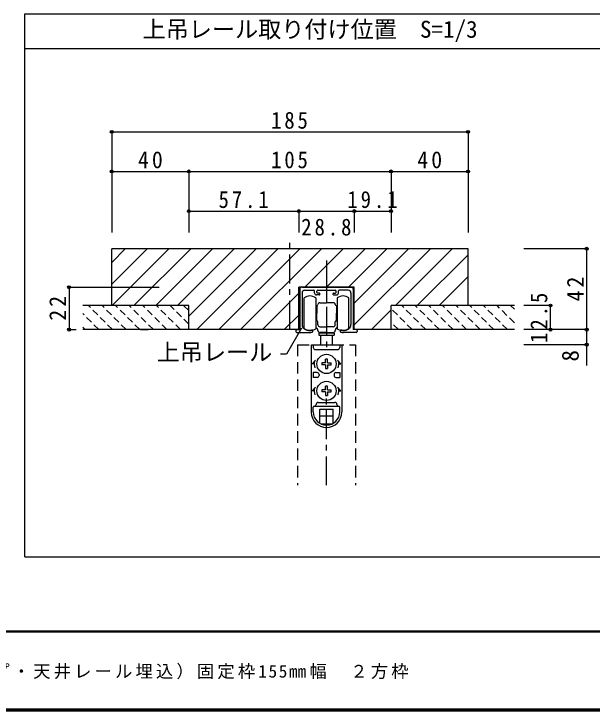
# Model space of a CAD drawing. Units: millimetres at full size, sheet at 1:5, with parts at other scales. Extents: x -973 to 977, y -718 to 696.
# Drawn here: x -518 to -18, y -701 to -98 of the extents above; entities that cross this region are included whole.
import ezdxf
from ezdxf.enums import TextEntityAlignment as Align

# ---------------------------------------------------------------- set-up
doc = ezdxf.new("R2010")
doc.units = ezdxf.units.MM
doc.header["$LTSCALE"] = 5
doc.header["$PDMODE"] = 32
doc.header["$PDSIZE"] = 2.5
for name, pattern in [('CHAIN1', [8, 5, -1, 1, -1]), ('DASHED1', [1.8, 1.2, -0.6]), ('DASHED2', [3, 2, -1])]:
    doc.linetypes.add(name, pattern=pattern)
for name, color, linetype in [('0-B_寸法', 7, 'Continuous'), ('F-1_枠', 6, 'Continuous'), ('F-A_文字', 7, 'Continuous')]:
    doc.layers.add(name, color=color, linetype=linetype)
doc.styles.add('ＭＳ ゴシック', font='')
doc.styles.get('ＭＳ ゴシック').set_extended_font_data('MS Gothic')

msp = doc.modelspace()

# ---------------------------------------------------------------- linework, layer by layer
at = {"layer": '0-B_寸法', "color": 3}
for p, q in [((-508.596, -97.5), (11.483, -97.5)), ((-508.596, -567.5), (-508.596, -97.5)), ((-508.596, -127.5), (11.483, -127.5)), ((-271.723, -370.733), (-271.723, -334.066)), ((-223.723, -334.066), (-271.723, -334.066)), ((-223.723, -370.733), (-223.723, -334.066)), ((-271.723, -370.733), (-458.556, -370.733)), ((-85.223, -370.733), (-223.723, -370.733))]:
    msp.add_line(p, q, dxfattribs=at)
at = {"layer": '0-B_寸法', "color": 4}
for p, q in [((-433.556, -199.532), (-125.223, -199.532)), ((-433.556, -199.532), (-433.556, -268.14)), ((-125.223, -199.532), (-125.223, -268.14)), ((-433.556, -233.756), (-366.889, -233.756)), ((-433.556, -233.756), (-433.556, -286.766)), ((-366.889, -233.756), (-366.889, -268.14)), ((-366.889, -233.756), (-191.889, -233.756)), ((-191.889, -233.756), (-191.889, -268.14)), ((-191.889, -233.756), (-125.223, -233.756)), ((-125.223, -233.756), (-125.223, -286.766)), ((-366.889, -268.14), (-366.889, -286.766)), ((-366.889, -268.14), (-271.723, -268.14)), ((-271.723, -268.14), (-271.723, -286.766)), ((-271.723, -268.14), (-223.723, -268.14)), ((-223.723, -268.14), (-223.723, -286.766)), ((-223.723, -268.14), (-191.889, -268.14)), ((-191.889, -268.14), (-191.889, -286.766)), ((-22.637, -300.733), (-77.087, -300.733)), ((-22.637, -370.733), (-22.637, -300.733)), ((-470.475, -334.066), (-470.475, -370.733)), ((-470.475, -334.066), (-392.472, -334.066)), ((-53.972, -349.899), (-77.087, -349.899)), ((-53.972, -370.733), (-53.972, -349.899)), ((-470.475, -370.733), (-464.376, -370.733)), ((-408.556, -370.733), (-401.889, -370.733)), ((-408.556, -370.733), (-401.889, -370.733)), ((-150.223, -370.733), (-156.889, -370.733)), ((-53.972, -370.733), (-77.087, -370.733)), ((-22.637, -370.733), (-77.087, -370.733)), ((-22.637, -370.733), (-77.087, -370.733)), ((-22.637, -370.733), (-77.087, -370.733)), ((-22.637, -401.762), (-22.637, -370.733)), ((-22.637, -383.737), (-77.087, -383.737))]:
    msp.add_line(p, q, dxfattribs=at)
at = {"layer": '0-B_寸法', "color": 4, "linetype": 'CHAIN1'}
for p, q in [((-279.389, -370.733), (-279.389, -291.484)), ((-247.723, -310.953), (-247.723, -389.236)), ((-247.723, -505.429), (-247.723, -427.399))]:
    msp.add_line(p, q, dxfattribs=at)
at = {"layer": '0-B_寸法'}
for p, q in [((-433.556, -349.899), (-433.556, -300.733)), ((-125.223, -300.733), (-433.556, -300.733)), ((-402.928, -300.733), (-433.556, -331.36)), ((-421.784, -300.733), (-433.556, -312.504)), ((-384.072, -300.733), (-433.239, -349.899)), ((-365.216, -300.733), (-414.383, -349.899)), ((-346.36, -300.733), (-395.526, -349.899)), ((-327.504, -300.733), (-376.67, -349.899)), ((-308.647, -300.733), (-366.889, -358.975)), ((-289.791, -300.733), (-359.791, -370.733)), ((-270.935, -300.733), (-340.935, -370.733)), ((-252.079, -300.733), (-322.079, -370.733)), ((-233.223, -300.733), (-266.556, -334.066)), ((-214.366, -300.733), (-247.7, -334.066)), ((-195.51, -300.733), (-228.844, -334.066)), ((-176.654, -300.733), (-223.723, -347.801)), ((-157.798, -300.733), (-223.723, -366.657)), ((-138.942, -300.733), (-188.108, -349.899)), ((-125.223, -349.899), (-125.223, -300.733)), ((-125.223, -305.87), (-169.252, -349.899)), ((-125.223, -324.726), (-150.396, -349.899)), ((-270.889, -335.733), (-270.889, -345.517)), ((-268.889, -334.066), (-269.193, -334.066)), ((-268.889, -334.066), (-226.223, -334.066)), ((-266.389, -336.566), (-258.556, -336.566)), ((-258.056, -339.066), (-258.056, -337.066)), ((-256.056, -338.566), (-256.056, -337.399)), ((-255.223, -336.566), (-248.589, -336.566)), ((-248.589, -336.566), (-247.723, -336.066)), ((-247.723, -337.203), (-247.723, -346.865)), ((-239.389, -338.566), (-239.389, -337.399)), ((-237.389, -339.066), (-237.389, -337.066)), ((-229.056, -336.566), (-236.889, -336.566)), ((-224.556, -335.733), (-224.556, -345.136)), ((-271.723, -339.233), (-303.223, -370.733)), ((-270.889, -340.355), (-270.889, -370.733)), ((-268.889, -339.066), (-268.889, -366.352)), ((-267.056, -369.903), (-267.056, -343.237)), ((-257.056, -343.237), (-257.056, -356.57)), ((-254.056, -340.733), (-256.389, -340.733)), ((-254.056, -339.066), (-255.556, -339.066)), ((-253.556, -340.233), (-253.556, -339.566)), ((-241.889, -340.233), (-241.889, -339.566)), ((-241.389, -339.066), (-239.889, -339.066)), ((-241.389, -340.733), (-239.056, -340.733)), ((-238.389, -343.237), (-238.389, -356.57)), ((-228.389, -369.903), (-228.389, -343.237)), ((-226.556, -339.066), (-226.556, -366.352)), ((-224.556, -340.355), (-224.556, -370.733)), ((-366.889, -370.733), (-366.889, -349.899)), ((-257.056, -349.903), (-256.556, -349.903)), ((-256.223, -350.237), (-256.556, -349.903)), ((-256.223, -349.903), (-256.223, -356.57)), ((-256.056, -349.903), (-256.223, -349.903)), ((-253.556, -347.403), (-247.723, -347.403)), ((-241.889, -347.403), (-247.723, -347.403)), ((-239.389, -349.903), (-239.223, -349.903)), ((-239.223, -349.903), (-239.223, -356.57)), ((-239.223, -350.237), (-238.889, -349.903)), ((-238.389, -349.903), (-238.889, -349.903)), ((-191.889, -370.733), (-191.889, -349.899)), ((-257.056, -352.403), (-256.223, -352.403)), ((-256.556, -352.403), (-256.223, -352.07)), ((-238.889, -352.403), (-239.223, -352.07)), ((-238.389, -352.403), (-239.223, -352.403)), ((-191.889, -353.68), (-208.942, -370.733)), ((-271.723, -358.089), (-284.366, -370.733)), ((-257.056, -356.57), (-257.056, -369.903)), ((-257.056, -360.737), (-256.223, -360.737)), ((-256.223, -361.07), (-256.556, -360.737)), ((-256.223, -363.237), (-256.223, -356.57)), ((-239.223, -363.237), (-239.223, -356.57)), ((-239.223, -361.07), (-238.889, -360.737)), ((-238.389, -360.737), (-239.223, -360.737)), ((-238.389, -356.57), (-238.389, -369.903)), ((-270.889, -366.403), (-270.889, -366.524)), ((-257.056, -363.237), (-256.556, -363.237)), ((-256.223, -362.903), (-256.556, -363.237)), ((-256.056, -363.237), (-256.223, -363.237)), ((-255.223, -366.57), (-255.223, -364.07)), ((-240.223, -366.57), (-240.223, -364.07)), ((-239.389, -363.237), (-239.223, -363.237)), ((-239.223, -362.903), (-238.889, -363.237)), ((-238.389, -363.237), (-238.889, -363.237)), ((-269.496, -369.559), (-282.413, -391.932)), ((-274.223, -371.566), (-274.223, -372.399)), ((-273.389, -370.733), (-270.889, -370.733)), ((-273.389, -373.233), (-262.389, -373.233)), ((-259.806, -371.484), (-259.806, -372.51)), ((-241.056, -373.737), (-254.389, -373.737)), ((-254.389, -373.737), (-254.389, -375.403)), ((-253.556, -368.237), (-247.723, -368.237)), ((-247.723, -373.237), (-253.556, -373.237)), ((-252.723, -373.237), (-252.723, -373.737)), ((-241.889, -368.237), (-247.723, -368.237)), ((-247.723, -373.237), (-241.889, -373.237)), ((-242.723, -373.237), (-242.723, -373.737)), ((-241.056, -373.737), (-241.056, -375.403)), ((-235.639, -372.51), (-235.639, -371.484)), ((-222.056, -373.233), (-233.056, -373.233)), ((-222.056, -370.733), (-224.556, -370.733)), ((-221.223, -371.566), (-221.223, -372.399)), ((-254.389, -375.403), (-241.056, -375.403)), ((-252.723, -383.737), (-252.723, -375.403)), ((-242.723, -375.403), (-242.723, -383.737)), ((-260.888, -383.737), (-260.888, -441.903)), ((-260.817, -383.737), (-234.484, -383.737)), ((-260.817, -383.737), (-234.484, -383.737)), ((-259.221, -383.737), (-259.221, -386.237)), ((-236.221, -383.737), (-236.221, -386.237)), ((-234.555, -383.737), (-234.555, -441.903)), ((-282.413, -391.932), (-287.413, -391.932)), ((-257.555, -387.903), (-237.888, -387.903)), ((-257.149, -397.07), (-260.221, -400.403)), ((-248.587, -399.537), (-248.531, -396.32)), ((-246.911, -396.32), (-248.531, -396.32)), ((-246.855, -399.537), (-246.911, -396.32)), ((-238.293, -397.07), (-235.221, -400.403)), ((-258.388, -400.403), (-260.221, -400.403)), ((-248.587, -399.537), (-251.805, -399.593)), ((-251.805, -399.593), (-251.805, -401.213)), ((-248.587, -401.27), (-251.805, -401.213)), ((-248.587, -401.27), (-248.531, -404.487)), ((-246.855, -401.27), (-246.911, -404.487)), ((-246.855, -399.537), (-243.638, -399.593)), ((-246.855, -401.27), (-243.638, -401.213)), ((-243.638, -401.213), (-243.638, -399.593)), ((-237.055, -400.403), (-235.221, -400.403)), ((-259.221, -407.903), (-259.221, -412.07)), ((-255.888, -407.903), (-259.221, -407.903)), ((-254.221, -409.57), (-254.221, -410.403)), ((-248.531, -404.487), (-246.911, -404.487)), ((-241.221, -409.57), (-241.221, -410.403)), ((-239.555, -407.903), (-236.221, -407.903)), ((-236.221, -407.903), (-236.221, -412.07)), ((-255.888, -412.07), (-259.221, -412.07)), ((-239.555, -412.07), (-236.221, -412.07)), ((-257.149, -420.403), (-260.221, -423.737)), ((-248.587, -422.87), (-248.531, -419.653)), ((-246.911, -419.653), (-248.531, -419.653)), ((-246.855, -422.87), (-246.911, -419.653)), ((-238.293, -420.403), (-235.221, -423.737)), ((-258.388, -423.737), (-260.221, -423.737)), ((-248.587, -422.87), (-251.805, -422.927)), ((-251.805, -422.927), (-251.805, -424.547)), ((-248.587, -424.603), (-251.805, -424.547)), ((-248.587, -424.603), (-248.531, -427.82)), ((-248.531, -427.82), (-246.911, -427.82)), ((-246.855, -424.603), (-246.911, -427.82)), ((-246.855, -422.87), (-243.638, -422.927)), ((-246.855, -424.603), (-243.638, -424.547)), ((-243.638, -424.547), (-243.638, -422.927)), ((-237.055, -423.737), (-235.221, -423.737)), ((-255.055, -433.737), (-240.388, -433.737)), ((-259.221, -441.903), (-259.221, -437.903)), ((-258.388, -437.07), (-237.055, -437.07)), ((-253.555, -439.57), (-241.888, -439.57)), ((-253.555, -451.814), (-253.555, -439.57)), ((-241.888, -451.814), (-241.888, -439.57)), ((-236.221, -441.903), (-236.221, -437.903)), ((-253.555, -445.403), (-241.888, -445.403)), ((-252.768, -452.237), (-242.674, -452.237))]:
    msp.add_line(p, q, dxfattribs=at)
at = {"layer": '0-B_寸法', "color": 2}
for p, q in [((-366.889, -349.899), (-458.556, -349.899)), ((-85.223, -349.899), (-191.889, -349.899))]:
    msp.add_line(p, q, dxfattribs=at)
at = {"layer": '0-B_寸法', "color": 4, "linetype": 'DASHED1'}
for p, q in [((-432.91, -370.733), (-453.743, -349.899)), ((-421.125, -370.733), (-441.958, -349.899)), ((-409.34, -370.733), (-430.173, -349.899)), ((-397.555, -370.733), (-418.388, -349.899)), ((-385.769, -370.733), (-406.603, -349.899)), ((-373.984, -370.733), (-394.818, -349.899)), ((-366.889, -366.043), (-383.033, -349.899)), ((-366.889, -354.258), (-371.247, -349.899)), ((-161.852, -370.733), (-182.686, -349.899)), ((-150.067, -370.733), (-170.901, -349.899)), ((-138.282, -370.733), (-159.115, -349.899)), ((-126.497, -370.733), (-147.33, -349.899)), ((-114.712, -370.733), (-135.545, -349.899)), ((-102.927, -370.733), (-123.76, -349.899)), ((-91.142, -370.733), (-111.975, -349.899)), ((-85.223, -364.867), (-100.19, -349.899)), ((-85.223, -353.082), (-88.405, -349.899)), ((-173.637, -370.733), (-191.889, -352.481)), ((-444.695, -370.733), (-458.556, -356.872)), ((-185.423, -370.733), (-191.889, -364.266)), ((-456.48, -370.733), (-458.556, -368.657))]:
    msp.add_line(p, q, dxfattribs=at)
at = {"layer": '0-B_寸法', "color": 6, "linetype": 'DASHED2'}
msp.add_line((-272.723, -383.737), (-272.723, -505.429), dxfattribs=at)
at = {"layer": '0-B_寸法', "color": 3}
msp.add_lwpolyline([(-508.596, -567.5), (11.483, -567.5), (11.483, -97.5)], dxfattribs=at)
at = {"layer": '0-B_寸法'}
msp.add_lwpolyline([(-247.723, -336.066), (-246.857, -336.566), (-240.223, -336.566)], dxfattribs=at)
at = {"layer": '0-B_寸法', "color": 6, "linetype": 'DASHED2'}
msp.add_lwpolyline([(-272.723, -383.737), (-222.723, -383.737), (-222.723, -505.429)], dxfattribs=at)
at = {"layer": '0-B_寸法'}
for centre in [(-247.721, -400.403), (-247.721, -423.737)]:
    msp.add_circle(centre, 8.333, dxfattribs=at)
for centre, radius, start, end in [((-269.223, -335.733), 1.667, 90, 180), ((-266.389, -339.066), 2.5, 90, 180), ((-258.556, -337.066), 0.5, 0, 90), ((-255.223, -337.399), 0.833, 90, 180), ((-240.223, -337.399), 0.833, 0, 90), ((-236.889, -337.066), 0.5, 90, 180), ((-229.056, -339.066), 2.5, 0, 90), ((-226.223, -335.733), 1.667, 0, 90), ((-262.056, -349.903), 8.333, 53.1301, 126.8699), ((-256.389, -339.066), 1.667, 180, 270), ((-255.556, -338.566), 0.5, 180, 270), ((-254.056, -339.566), 0.5, 0, 90), ((-254.056, -340.233), 0.5, 270, 0), ((-241.389, -339.566), 0.5, 90, 180), ((-241.389, -340.233), 0.5, 180, 270), ((-239.889, -338.566), 0.5, 270, 0), ((-239.056, -339.066), 1.667, 270, 0), ((-233.389, -349.903), 8.333, 53.1301, 126.8699), ((-256.056, -349.07), 0.833, 270, 0), ((-253.556, -349.07), 1.667, 90, 180), ((-241.889, -349.07), 1.667, 0, 90), ((-239.389, -349.07), 0.833, 180, 270), ((-264.723, -366.352), 4.167, 180, 235.9442), ((-256.056, -364.07), 0.833, 0, 90), ((-253.556, -366.57), 1.667, 180, 270), ((-241.889, -366.57), 1.667, 270, 0), ((-239.389, -364.07), 0.833, 90, 180), ((-230.723, -366.352), 4.167, 304.0558, 0), ((-273.389, -371.566), 0.833, 90, 180), ((-273.389, -372.399), 0.833, 180, 270), ((-262.389, -362.899), 8.333, 235.9442, 283.64168), ((-262.056, -363.237), 8.333, 233.1301, 306.8699), ((-262.389, -362.899), 10.333, 270, 282.23163), ((-260.306, -371.484), 0.5, 360, 103.64168), ((-260.306, -372.51), 0.5, 282.23163, 0), ((-258.556, -371.57), 3.333, 0, 63.25632), ((-253.556, -371.57), 1.667, 180, 270), ((-241.889, -371.57), 1.667, 270, 0), ((-236.889, -371.57), 3.333, 116.74368, 180), ((-233.389, -363.237), 8.333, 233.1301, 306.8699), ((-235.139, -371.484), 0.5, 76.35832, 180), ((-235.139, -372.51), 0.5, 180, 257.76837), ((-233.056, -362.899), 10.333, 257.76837, 270), ((-233.056, -362.899), 8.333, 256.35832, 270), ((-233.056, -362.899), 8.333, 270, 304.0558), ((-222.056, -371.566), 0.833, 0, 90), ((-222.056, -372.399), 0.833, 270, 0), ((-257.555, -386.237), 1.667, 180, 270), ((-237.888, -386.237), 1.667, 270, 0), ((-247.721, -400.403), 10.667, 167.82427, 198.20996), ((-247.721, -400.403), 10.667, 341.79004, 12.17573), ((-255.888, -409.57), 1.667, 0, 90), ((-239.555, -409.57), 1.667, 90, 180), ((-255.888, -410.403), 1.667, 270, 0), ((-239.555, -410.403), 1.667, 180, 270), ((-247.721, -423.737), 10.667, 167.82427, 198.20996), ((-247.721, -423.737), 10.667, 341.79004, 12.17573), ((-255.055, -435.403), 1.667, 90, 180), ((-240.388, -435.403), 1.667, 0, 90), ((-258.388, -437.903), 0.833, 90, 180), ((-258.388, -435.403), 1.667, 270, 0), ((-237.055, -435.403), 1.667, 180, 270), ((-237.055, -437.903), 0.833, 0, 90), ((-247.721, -442.237), 13.167, 180, 0), ((-247.721, -441.903), 11.5, 180, 0)]:
    msp.add_arc(centre, radius, start, end, dxfattribs=at)
for p in [(-433.556, -199.532), (-125.223, -199.532), (-433.556, -233.756), (-366.889, -233.756), (-191.889, -233.756), (-125.223, -233.756), (-366.889, -268.14), (-271.723, -268.14), (-223.723, -268.14), (-191.889, -268.14), (-22.637, -300.733), (-470.475, -334.066), (-53.972, -349.899), (-470.475, -370.733), (-53.972, -370.733), (-22.637, -370.733), (-22.637, -383.737)]:
    msp.add_point(p, dxfattribs=at)
at = {"layer": 'F-1_枠'}
for p, q in [((976.653, -631.667), (-973.347, -631.667)), ((976.653, -632.5), (-973.347, -632.5)), ((976.653, -699.167), (-973.347, -699.167)), ((976.653, -700), (-973.347, -700)), ((976.653, -700.833), (-973.347, -700.833))]:
    msp.add_line(p, q, dxfattribs=at)

# ---------------------------------------------------------------- texts
at = {"layer": '0-B_寸法', "style": 'ＭＳ ゴシック'}
for s, p in [('上吊レール取り付け位置\u3000S=1/3', (-406.845, -122.5)), ('上吊レール', (-394.61, -401.964))]:
    msp.add_text(s, height=14.66, dxfattribs=at).set_placement(p, align=Align.BOTTOM_LEFT)
msp.add_text('8', height=14.66, rotation=90, dxfattribs=at).set_placement((-25.137, -398.353), align=Align.BOTTOM_LEFT)
at = {"layer": '0-B_寸法', "char_height": 14.66, "attachment_point": 7, "style": 'ＭＳ ゴシック'}
for s, insert in [('\\T1.27;\\W0.9;185', (-295.639, -197.032)), ('\\T1.27;\\W0.95;40', (-410.848, -231.256)), ('\\T1.27;\\W0.9;105', (-295.639, -231.256)), ('\\T1.27;\\W0.95;40', (-169.181, -231.256)), ('\\T1.28;\\W0.9;57.1', (-341.181, -265.64)), ('\\T1.28;\\W0.9;19.1', (-229.681, -265.64)), ('\\T1.28;\\W0.9;28.8', (-269.598, -289.475))]:
    msp.add_mtext(s, dxfattribs=dict(at, insert=insert))
at = {"layer": '0-B_寸法', "char_height": 14.66, "attachment_point": 7, "rotation": 90, "style": 'ＭＳ ゴシック'}
for s, insert in [('\\T1.27;\\W0.95;42', (-25.137, -346.358)), ('\\T1.27;\\W0.95;22', (-472.975, -363.024)), ('\\T1.28;\\W0.9;12.5', (-56.472, -382.191))]:
    msp.add_mtext(s, dxfattribs=dict(at, insert=insert))
at = {"layer": 'F-A_文字', "insert": (-846.68, -673.333), "char_height": 11, "attachment_point": 7, "style": 'ＭＳ ゴシック'}
msp.add_mtext('\\T1.18;ピノアース\u3000H24片引き戸（上吊りタイプ・天井レール埋込）固定枠155㎜幅\u3000２方枠', dxfattribs=at)

doc.saveas('drawing.dxf')
